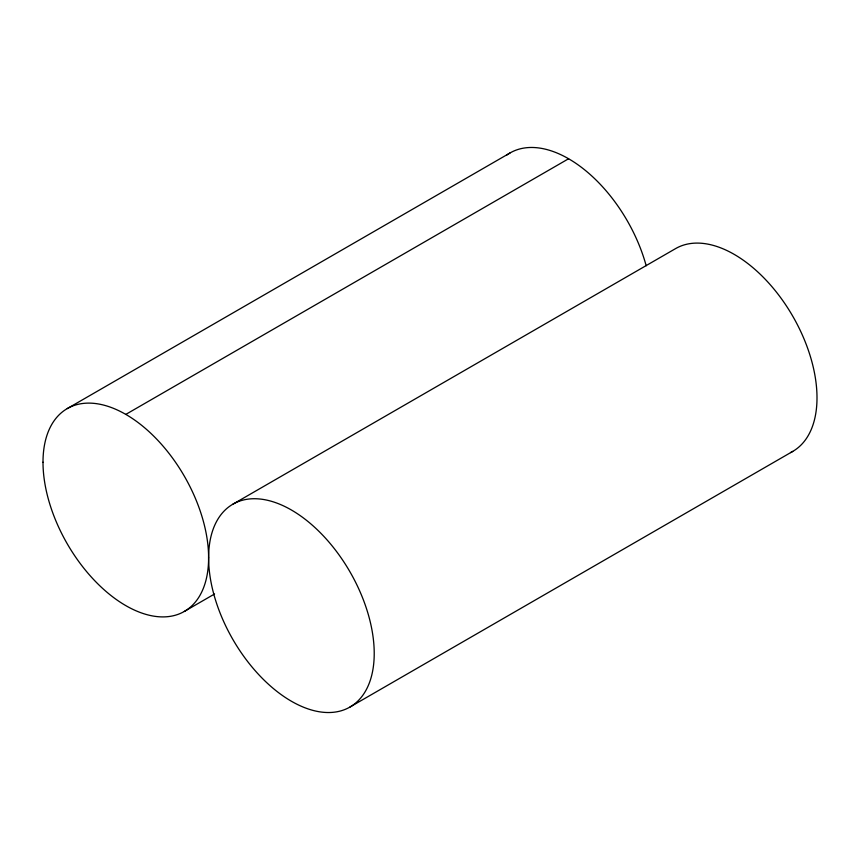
<?xml version="1.0" encoding="UTF-8"?>
<svg xmlns="http://www.w3.org/2000/svg" width="860" height="860" viewBox="0 0 860 860"><rect width="100%" height="100%" fill="white"/><g stroke="black" fill="none" stroke-linecap="round" stroke-linejoin="round"><path stroke-width="1.29" d="M67.252 408.597L510.044 152.962M125.807 414.402L568.589 158.756M232.856 504.218L675.648 248.572A117.1 67.607 60 0 1 793.823 318.071A117.1 67.607 60 0 1 790.534 452.586M184.352 611.428L214.57 593.98M349.956 707.038L792.748 451.403M506.862 155.004A117.1 67.607 60 0 1 646.183 265.772M208.604 557.817A117.1 67.607 60 0 0 332.809 712.338A117.1 67.607 60 0 0 332.809 546.723A117.1 67.607 60 0 0 208.604 557.817M43 462.207A117.1 67.607 60 0 0 167.205 616.717A117.1 67.607 60 0 0 167.205 451.113A117.1 67.607 60 0 0 43 462.207"/></g></svg>
